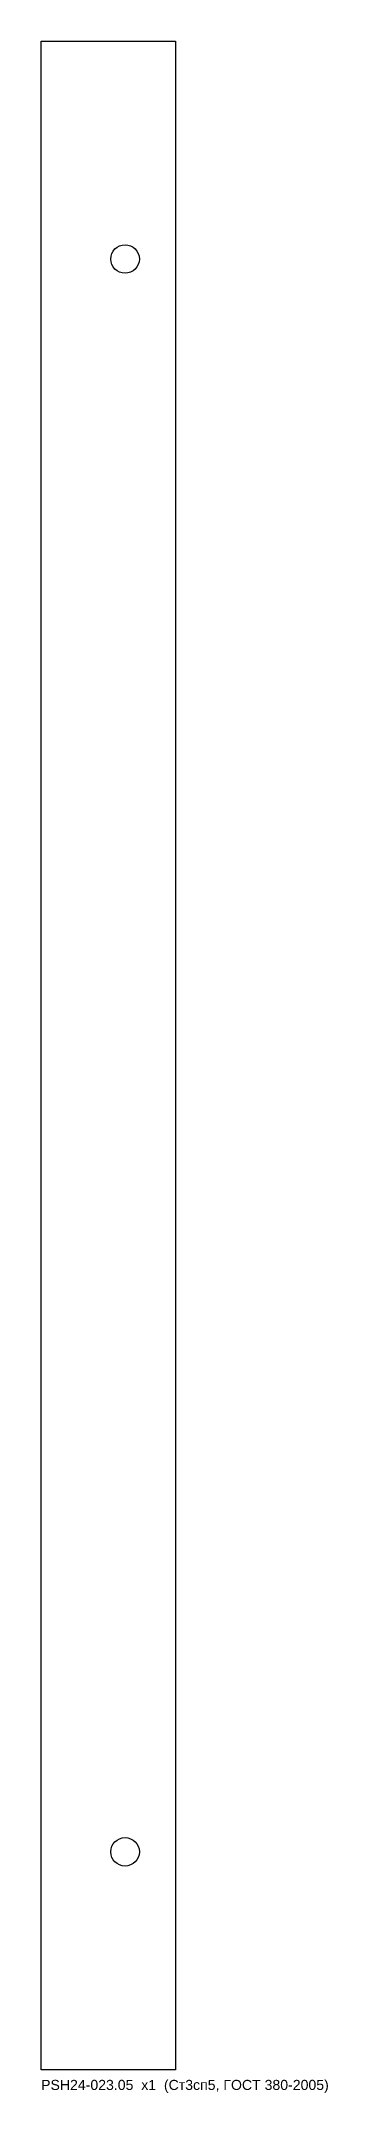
# Model space of a CAD drawing. Header units: millimetres. Extents: x 0 to 171, y -619 to 605.
import ezdxf

# ---------------------------------------------------------------- set-up
doc = ezdxf.new("R2010")
doc.units = ezdxf.units.MM
for name, color, linetype in [('CUT', 1, 'Continuous'), ('CUT_INNER', 3, 'Continuous'), ('MARK', 5, 'Continuous')]:
    doc.layers.add(name, color=color, linetype=linetype)
doc.styles.add('GOST', font='Arial')

msp = doc.modelspace()

# ---------------------------------------------------------------- linework, layer by layer
at = {"layer": 'CUT'}
for p, q in [((0, 605), (80, 605)), ((0, -605), (0, 605)), ((80, 605), (80, -605)), ((80, -605), (0, -605))]:
    msp.add_line(p, q, dxfattribs=at)
at = {"layer": 'CUT_INNER'}
for centre in [(50, 475), (50, -475)]:
    msp.add_circle(centre, 8.5, dxfattribs=at)

# ---------------------------------------------------------------- texts
at = {"layer": 'MARK', "style": 'GOST'}
msp.add_text('PSH24-023.05  x1  (Ст3сп5, ГОСТ 380-2005)', height=6, dxfattribs=at).set_placement((0, -617))

doc.saveas('drawing.dxf')
